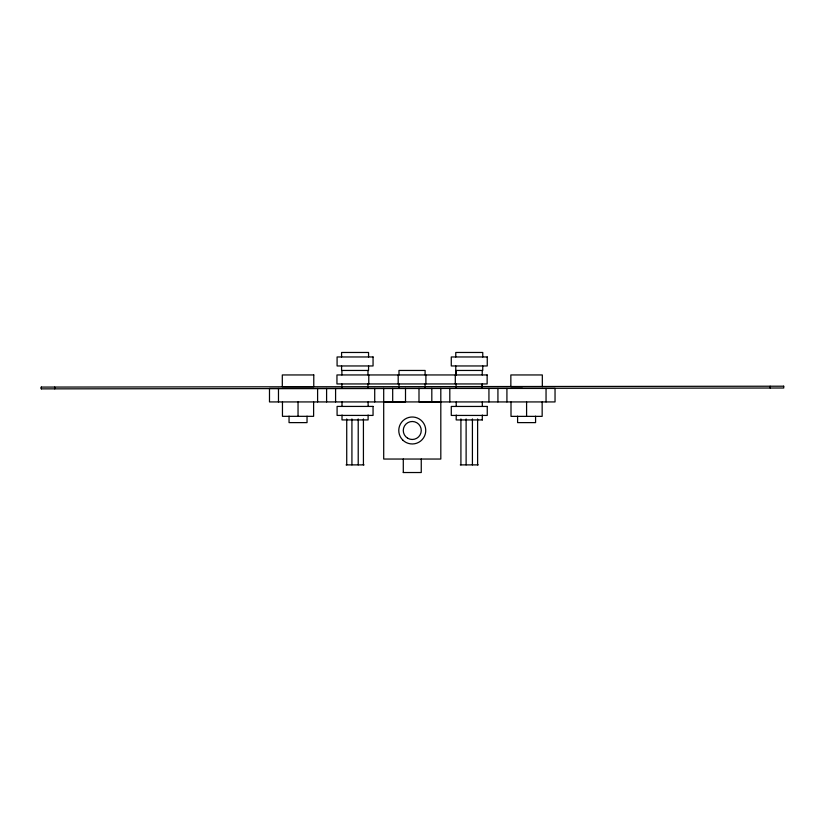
<?xml version="1.0" encoding="UTF-8"?>
<svg xmlns="http://www.w3.org/2000/svg" width="825" height="825" viewBox="0 0 825 825"><rect width="100%" height="100%" fill="white"/><g stroke="black" fill="none" stroke-linecap="round" stroke-linejoin="round"><path stroke-width="1.24" d="M783.75 386.203L41.25 387.08L41.271 388.874L783.75 388.008L783.678 386.203M522.514 386.647L510.85 386.647L510.85 374.952L542.324 374.952L542.324 386.647M383.697 401.858L405.508 401.858L405.508 388.358M440.808 401.858L418.997 401.858L418.997 388.358M482.347 419.935L456.194 419.935L456.235 415.037M346.077 464.887L364.062 464.887M460.267 464.887L478.263 464.887M403.27 472.529L421.255 472.529L421.255 459.04M456.081 383.945L456.081 387.317M770.158 386.224L770.158 388.018M54.728 387.059L54.728 388.864M41.332 387.08L41.332 388.874M546.047 388.441L546.047 401.93M542.159 401.981L542.159 416.367L511.005 416.367L511.005 401.981M535.58 416.192L535.58 422.617L517.595 422.617L517.595 416.192M526.587 401.981L526.587 416.367M506.921 388.441L506.921 401.93M497.929 388.441L497.929 401.93M488.936 388.441L488.936 401.93M482.759 356.967L482.759 352.471L455.771 352.471L455.771 356.967M482.759 365.96L482.759 370.456L455.771 370.456L455.771 365.96M482.233 370.456L482.233 374.952M482.295 401.95L482.347 406.447M482.295 415.037L482.295 419.935M477.613 418.945L477.613 464.887M472.416 418.945L472.416 464.887M466.115 418.945L466.115 464.887M460.917 418.945L460.917 464.887M456.235 401.95L456.194 406.447M455.297 374.952L455.297 383.945M449.811 388.441L449.811 401.93M440.808 388.358L440.818 459.04L383.707 459.04L383.697 388.358M431.815 388.358L431.815 401.858M425.896 374.952L425.896 383.945M425.071 374.952L425.123 370.456L398.97 370.456L399.011 374.952M425.071 383.945L425.071 387.317M403.291 459.04L403.291 472.529M398.97 383.945L399.011 387.317M398.186 374.952L398.186 383.945M392.69 388.358L392.69 401.858M374.715 388.441L374.715 401.93M368.785 374.952L368.785 383.945M368.558 356.967L368.558 352.471L341.581 352.471L341.581 356.967M368.558 365.96L368.558 370.456L341.581 370.456L341.581 365.96M368.105 401.93L368.146 406.426M368.105 415.016L368.105 419.915L341.993 419.915L342.045 415.016M368.012 370.456L367.96 374.952M367.96 383.945L367.96 387.317M363.423 418.945L363.423 464.887M358.215 418.945L358.215 464.887M351.924 418.945L351.924 464.887M346.727 418.945L346.727 464.887M342.045 401.93L341.993 406.426M341.901 370.456L341.901 374.952M341.859 383.945L341.901 387.317M335.589 388.441L335.589 401.93M326.597 388.441L326.597 401.93M317.604 388.441L317.604 401.93M313.613 401.93L313.613 416.326L282.459 416.326L282.459 401.93M307.034 416.192L307.034 422.617L289.049 422.617L289.049 416.192M298.042 401.93L298.042 416.326M278.479 388.441L278.479 401.93M373.055 356.967L337.085 356.967L337.085 365.96L373.055 365.96L373.055 356.967M487.255 356.967L451.275 356.967L451.275 365.96L487.255 365.96L487.255 356.967M313.778 374.952L282.305 374.952L282.305 386.647L313.778 386.647L313.778 374.952M487.142 374.952L336.951 374.952L336.951 383.945L487.142 383.945L487.142 374.952M555.039 388.441L269.486 388.441L269.486 401.93L555.039 401.93L555.039 388.441M373.055 406.426L337.085 406.426L337.085 415.418L373.055 415.418L373.055 406.426M487.255 406.447L451.275 406.447L451.275 415.439L487.255 415.439L487.255 406.447M482.233 387.317L482.233 383.945L482.182 387.317M456.122 374.952L456.122 370.456L456.081 374.952M407.674 438.219A8.993 8.993 0 0 0 421.255 430.598A8.993 8.993 0 0 0 407.859 422.647A8.993 8.993 0 0 0 407.674 438.219M402.724 440.024A13.489 13.489 0 0 0 425.287 433.981A13.489 13.489 0 0 0 408.767 417.46A13.489 13.489 0 0 0 402.724 440.024"/></g></svg>
